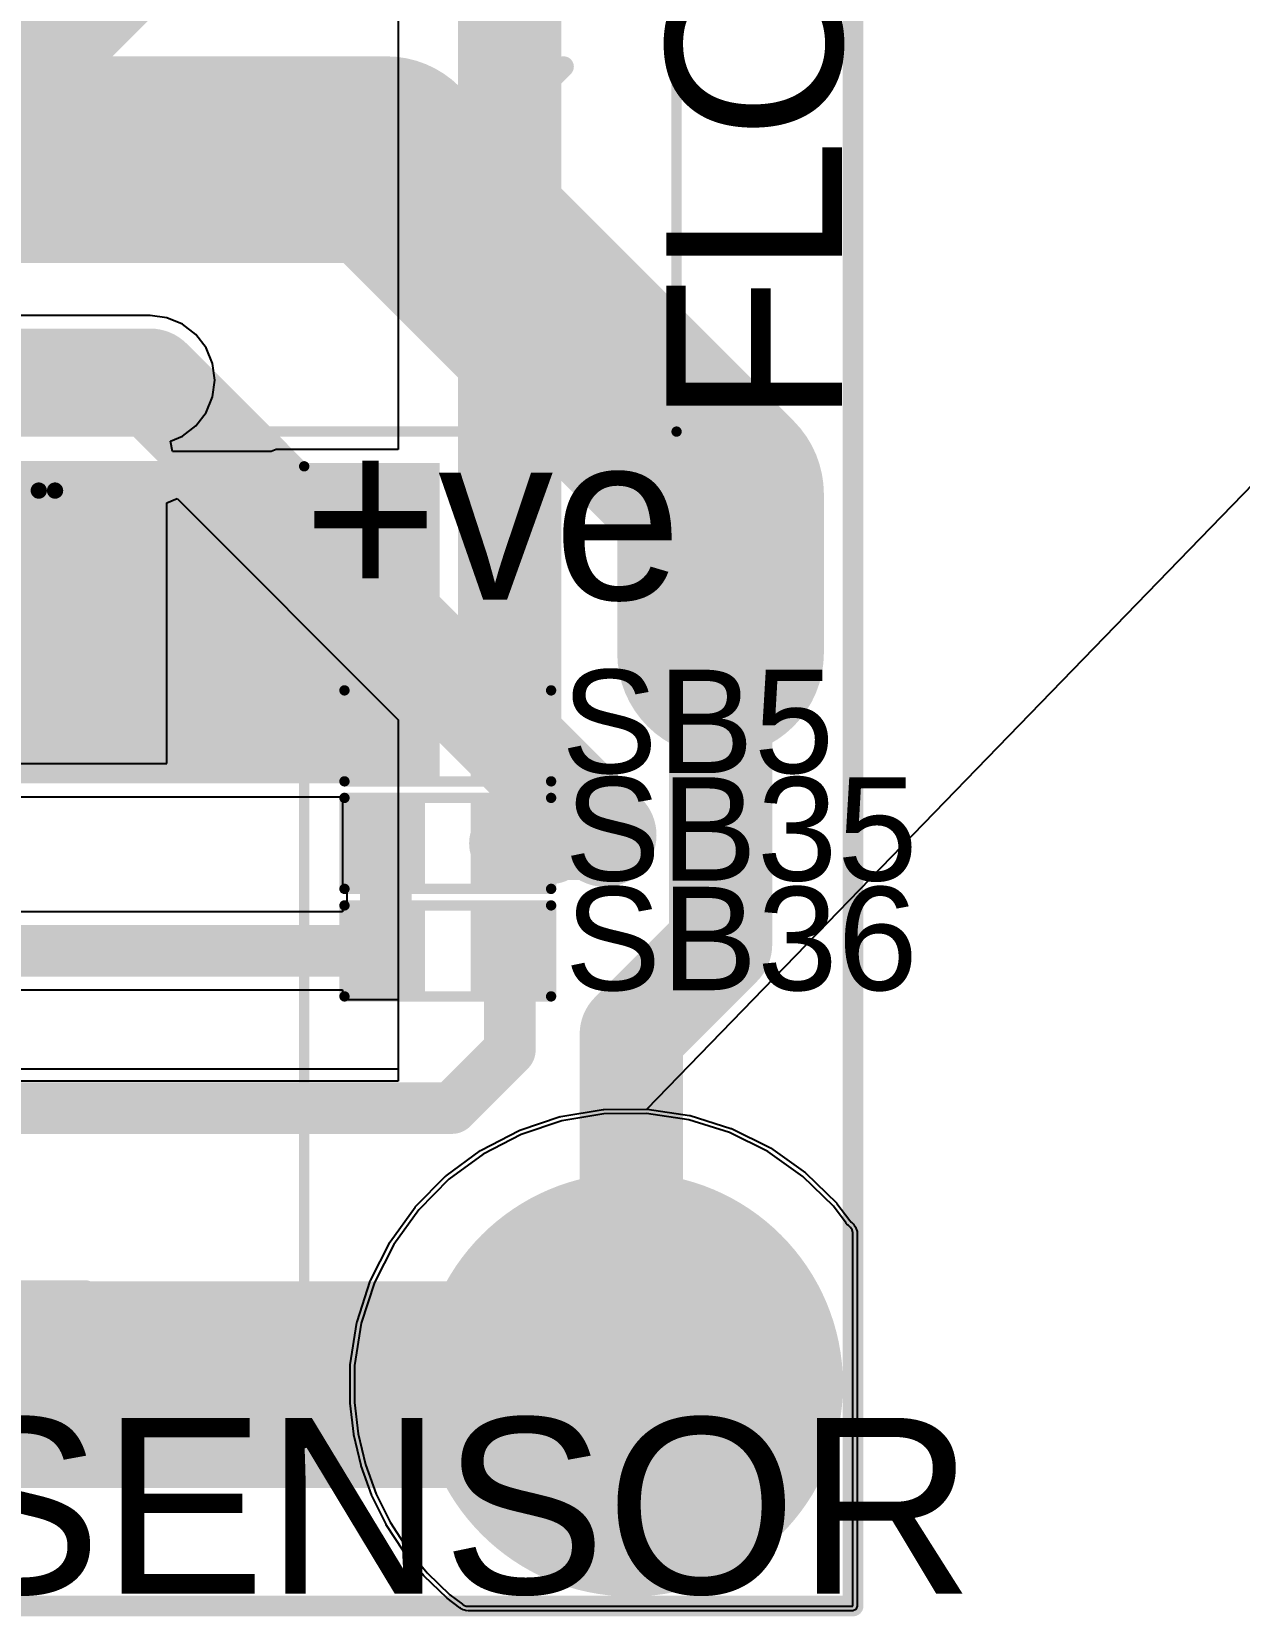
# Model space of a CAD drawing. Header units: millimetres. Extents: x 0 to 214, y 0 to 214.
# Drawn here: x 6.412 to 6.996, y -0.111 to 0.656 of the extents above; entities that cross this region are included whole.
import ezdxf

# ---------------------------------------------------------------- set-up
doc = ezdxf.new("R2010")
doc.units = ezdxf.units.MM
doc.header["$MEASUREMENT"] = 0
for name, color, linetype in [('BottomLayer', 5, 'Continuous'), ('BottomSolder', 6, 'Continuous'), ('Mechanical2', 216, 'Continuous'), ('MultiLayer', 9, 'Continuous'), ('PadHoleLayer', 156, 'Continuous'), ('TopLayer', 1, 'Continuous'), ('TopOverlay', 2, 'Continuous'), ('TopPaste', 8, 'Continuous'), ('TopSolder', 216, 'Continuous'), ('ViaHoleLayer', 16, 'Continuous')]:
    doc.layers.add(name, color=color, linetype=linetype)
doc.styles.add('Arial', font='', dxfattribs={"height": 0.2})
doc.styles.get('Arial').set_extended_font_data('Arial')

# ---------------------------------------------------------------- blocks, each defined once
blk = doc.blocks.new('S______B______41')
at = {"layer": 'TopLayer'}
for points in [[(-0.045, -0.0175), (-0.045, 0.0175), (-0.015, 0.0175), (-0.015, -0.0175)], [(0.015, -0.0175), (0.015, 0.0175), (0.045, 0.0175), (0.045, -0.0175)]]:
    blk.add_hatch(color=1, dxfattribs=at).paths.add_polyline_path(points)
at = {"layer": 'TopPaste'}
for points in [[(-0.045, -0.0175), (-0.045, 0.0175), (-0.015, 0.0175), (-0.015, -0.0175)], [(0.015, -0.0175), (0.015, 0.0175), (0.045, 0.0175), (0.045, -0.0175)]]:
    blk.add_hatch(color=8, dxfattribs=at).paths.add_polyline_path(points)
at = {"layer": 'TopSolder'}
for points in [[(-0.049, -0.0215), (-0.049, 0.0215), (-0.011, 0.0215), (-0.011, -0.0215)], [(0.011, -0.0215), (0.011, 0.0215), (0.049, 0.0215), (0.049, -0.0215)]]:
    blk.add_hatch(color=216, dxfattribs=at).paths.add_polyline_path(points)
at = {"layer": 'TopOverlay', "const_width": 0.005}
for points in [[(0.05, 0.022), (-0.05, 0.022)], [(-0.05, 0.022), (-0.05, -0.022)], [(0.05, 0.022), (0.05, -0.022)], [(0.05, -0.022), (-0.05, -0.022)]]:
    blk.add_lwpolyline(points, dxfattribs=at)
at = {"layer": 'TopOverlay', "const_width": 0.0025}
for points in [[(-0.05125, 0.022, 1), (-0.04875, 0.022, 1)], [(-0.05125, 0.022, 1), (-0.04875, 0.022, 1)], [(0.04875, 0.022, 1), (0.05125, 0.022, 1)], [(0.04875, 0.022, 1), (0.05125, 0.022, 1)], [(-0.05125, -0.022, 1), (-0.04875, -0.022, 1)], [(-0.05125, -0.022, 1), (-0.04875, -0.022, 1)], [(0.04875, -0.022, 1), (0.05125, -0.022, 1)], [(0.04875, -0.022, 1), (0.05125, -0.022, 1)]]:
    blk.add_lwpolyline(points, format="xyb", close=True, dxfattribs=at)
blk = doc.blocks.new('S______B______42')
at = {"layer": 'TopLayer'}
for points in [[(-0.045, -0.0175), (-0.045, 0.0175), (-0.015, 0.0175), (-0.015, -0.0175)], [(0.015, -0.0175), (0.015, 0.0175), (0.045, 0.0175), (0.045, -0.0175)]]:
    blk.add_hatch(color=1, dxfattribs=at).paths.add_polyline_path(points)
at = {"layer": 'TopPaste'}
for points in [[(-0.045, -0.0175), (-0.045, 0.0175), (-0.015, 0.0175), (-0.015, -0.0175)], [(0.015, -0.0175), (0.015, 0.0175), (0.045, 0.0175), (0.045, -0.0175)]]:
    blk.add_hatch(color=8, dxfattribs=at).paths.add_polyline_path(points)
at = {"layer": 'TopSolder'}
for points in [[(-0.049, -0.0215), (-0.049, 0.0215), (-0.011, 0.0215), (-0.011, -0.0215)], [(0.011, -0.0215), (0.011, 0.0215), (0.049, 0.0215), (0.049, -0.0215)]]:
    blk.add_hatch(color=216, dxfattribs=at).paths.add_polyline_path(points)
at = {"layer": 'TopOverlay', "const_width": 0.005}
for points in [[(0.05, 0.022), (-0.05, 0.022)], [(-0.05, 0.022), (-0.05, -0.022)], [(0.05, 0.022), (0.05, -0.022)], [(0.05, -0.022), (-0.05, -0.022)]]:
    blk.add_lwpolyline(points, dxfattribs=at)
at = {"layer": 'TopOverlay', "const_width": 0.0025}
for points in [[(-0.05125, 0.022, 1), (-0.04875, 0.022, 1)], [(-0.05125, 0.022, 1), (-0.04875, 0.022, 1)], [(0.04875, 0.022, 1), (0.05125, 0.022, 1)], [(0.04875, 0.022, 1), (0.05125, 0.022, 1)], [(-0.05125, -0.022, 1), (-0.04875, -0.022, 1)], [(-0.05125, -0.022, 1), (-0.04875, -0.022, 1)], [(0.04875, -0.022, 1), (0.05125, -0.022, 1)], [(0.04875, -0.022, 1), (0.05125, -0.022, 1)]]:
    blk.add_lwpolyline(points, format="xyb", close=True, dxfattribs=at)
blk = doc.blocks.new('S______B______99')
at = {"layer": 'TopLayer'}
for points in [[(-0.045, -0.0175), (-0.045, 0.0175), (-0.015, 0.0175), (-0.015, -0.0175)], [(0.015, -0.0175), (0.015, 0.0175), (0.045, 0.0175), (0.045, -0.0175)]]:
    blk.add_hatch(color=1, dxfattribs=at).paths.add_polyline_path(points)
at = {"layer": 'TopPaste'}
for points in [[(-0.045, -0.0175), (-0.045, 0.0175), (-0.015, 0.0175), (-0.015, -0.0175)], [(0.015, -0.0175), (0.015, 0.0175), (0.045, 0.0175), (0.045, -0.0175)]]:
    blk.add_hatch(color=8, dxfattribs=at).paths.add_polyline_path(points)
at = {"layer": 'TopSolder'}
for points in [[(-0.049, -0.0215), (-0.049, 0.0215), (-0.011, 0.0215), (-0.011, -0.0215)], [(0.011, -0.0215), (0.011, 0.0215), (0.049, 0.0215), (0.049, -0.0215)]]:
    blk.add_hatch(color=216, dxfattribs=at).paths.add_polyline_path(points)
at = {"layer": 'TopOverlay', "const_width": 0.005}
for points in [[(0.05, 0.022), (-0.05, 0.022)], [(-0.05, 0.022), (-0.05, -0.022)], [(0.05, 0.022), (0.05, -0.022)], [(0.05, -0.022), (-0.05, -0.022)]]:
    blk.add_lwpolyline(points, dxfattribs=at)
at = {"layer": 'TopOverlay', "const_width": 0.0025}
for points in [[(-0.05125, 0.022, 1), (-0.04875, 0.022, 1)], [(-0.05125, 0.022, 1), (-0.04875, 0.022, 1)], [(0.04875, 0.022, 1), (0.05125, 0.022, 1)], [(0.04875, 0.022, 1), (0.05125, 0.022, 1)], [(-0.05125, -0.022, 1), (-0.04875, -0.022, 1)], [(-0.05125, -0.022, 1), (-0.04875, -0.022, 1)], [(0.04875, -0.022, 1), (0.05125, -0.022, 1)], [(0.04875, -0.022, 1), (0.05125, -0.022, 1)]]:
    blk.add_lwpolyline(points, format="xyb", close=True, dxfattribs=at)
blk = doc.blocks.new('TBP01R1_508_04BE_175')
at = {"layer": 'BottomLayer'}
blk.add_hatch(color=5, dxfattribs=at).paths.add_polyline_path([(-0.25906, 0.05906), (-0.14094, 0.05906), (-0.14094, -0.05906), (-0.25906, -0.05906)])
h = blk.add_hatch(color=5, dxfattribs=at)
edge = h.paths.add_edge_path()
edge.add_arc((0, 0), 0.05906, 0, 360)
h = blk.add_hatch(color=5, dxfattribs=at)
edge = h.paths.add_edge_path()
edge.add_arc((0.2, 0), 0.05906, 0, 360)
h = blk.add_hatch(color=5, dxfattribs=at)
edge = h.paths.add_edge_path()
edge.add_arc((0.4, 0), 0.05906, 0, 360)
at = {"layer": 'BottomSolder'}
blk.add_hatch(color=6, dxfattribs=at).paths.add_polyline_path([(-0.26306, 0.06306), (-0.13694, 0.06306), (-0.13694, -0.06306), (-0.26306, -0.06306)])
h = blk.add_hatch(color=6, dxfattribs=at)
edge = h.paths.add_edge_path()
edge.add_arc((0, 0), 0.06306, 0, 360)
h = blk.add_hatch(color=6, dxfattribs=at)
edge = h.paths.add_edge_path()
edge.add_arc((0.2, 0), 0.06306, 0, 360)
h = blk.add_hatch(color=6, dxfattribs=at)
edge = h.paths.add_edge_path()
edge.add_arc((0.4, 0), 0.06306, 0, 360)
at = {"layer": 'MultiLayer'}
blk.add_hatch(color=9, dxfattribs=at).paths.add_polyline_path([(-0.25906, 0.05906), (-0.14094, 0.05906), (-0.14094, -0.05906), (-0.25906, -0.05906)])
h = blk.add_hatch(color=9, dxfattribs=at)
edge = h.paths.add_edge_path()
edge.add_arc((0, 0), 0.05906, 0, 360)
h = blk.add_hatch(color=9, dxfattribs=at)
edge = h.paths.add_edge_path()
edge.add_arc((0.2, 0), 0.05906, 0, 360)
h = blk.add_hatch(color=9, dxfattribs=at)
edge = h.paths.add_edge_path()
edge.add_arc((0.4, 0), 0.05906, 0, 360)
at = {"layer": 'PadHoleLayer'}
h = blk.add_hatch(color=156, dxfattribs=at)
edge = h.paths.add_edge_path()
edge.add_arc((-0.2, 0), 0.03346, 0, 360)
h = blk.add_hatch(color=156, dxfattribs=at)
edge = h.paths.add_edge_path()
edge.add_arc((0, 0), 0.03346, 0, 360)
h = blk.add_hatch(color=156, dxfattribs=at)
edge = h.paths.add_edge_path()
edge.add_arc((0.2, 0), 0.03346, 0, 360)
h = blk.add_hatch(color=156, dxfattribs=at)
edge = h.paths.add_edge_path()
edge.add_arc((0.4, 0), 0.03346, 0, 360)
at = {"layer": 'TopLayer'}
blk.add_hatch(color=1, dxfattribs=at).paths.add_polyline_path([(-0.25906, 0.05906), (-0.14094, 0.05906), (-0.14094, -0.05906), (-0.25906, -0.05906)])
h = blk.add_hatch(color=1, dxfattribs=at)
edge = h.paths.add_edge_path()
edge.add_arc((0, 0), 0.05906, 0, 360)
h = blk.add_hatch(color=1, dxfattribs=at)
edge = h.paths.add_edge_path()
edge.add_arc((0.2, 0), 0.05906, 0, 360)
h = blk.add_hatch(color=1, dxfattribs=at)
edge = h.paths.add_edge_path()
edge.add_arc((0.4, 0), 0.05906, 0, 360)
at = {"layer": 'TopSolder'}
blk.add_hatch(color=216, dxfattribs=at).paths.add_polyline_path([(-0.26306, 0.06306), (-0.13694, 0.06306), (-0.13694, -0.06306), (-0.26306, -0.06306)])
h = blk.add_hatch(color=216, dxfattribs=at)
edge = h.paths.add_edge_path()
edge.add_arc((0, 0), 0.06306, 0, 360)
h = blk.add_hatch(color=216, dxfattribs=at)
edge = h.paths.add_edge_path()
edge.add_arc((0.2, 0), 0.06306, 0, 360)
h = blk.add_hatch(color=216, dxfattribs=at)
edge = h.paths.add_edge_path()
edge.add_arc((0.4, 0), 0.06306, 0, 360)
at = {"layer": 'TopOverlay'}
for points, const_width in [([(-0.3315, 0.3937), (-0.3315, -0.07874)], 0.005), ([(0.53126, 0.39346), (-0.3315, 0.39346)], 0.005), ([(0.5315, 0.3937), (0.5315, -0.0785)], 0.005), ([(-0.226, 0.32), (-0.245, 0.339)], 0.01), ([(-0.175, 0.339), (-0.194, 0.32)], 0.01), ([(-0.026, 0.32), (-0.045, 0.339)], 0.01), ([(0.025, 0.339), (0.006, 0.32)], 0.01), ([(0.174, 0.32), (0.155, 0.339)], 0.01), ([(0.225, 0.339), (0.206, 0.32)], 0.01), ([(0.374, 0.32), (0.355, 0.339)], 0.01), ([(0.425, 0.339), (0.406, 0.32)], 0.01), ([(-0.194, 0.32), (-0.226, 0.32)], 0.01), ([(0.006, 0.32), (-0.026, 0.32)], 0.01), ([(0.206, 0.32), (0.174, 0.32)], 0.01), ([(0.406, 0.32), (0.374, 0.32)], 0.01), ([(0.53126, -0.07874), (-0.3315, -0.07874)], 0.005), ([(0.5315, -0.0785), (0.53126, -0.07874)], 0.005)]:
    blk.add_lwpolyline(points, dxfattribs=dict(at, const_width=const_width))
for points, const_width in [([(-0.33275, 0.3937, 1), (-0.33025, 0.3937, 1)], 0.0025), ([(-0.33275, 0.39346, 1), (-0.33025, 0.39346, 1)], 0.0025), ([(0.53001, 0.39346, 1), (0.53251, 0.39346, 1)], 0.0025), ([(0.53025, 0.3937, 1), (0.53275, 0.3937, 1)], 0.0025), ([(-0.2475, 0.339, 1), (-0.2425, 0.339, 1)], 0.005), ([(-0.1775, 0.339, 1), (-0.1725, 0.339, 1)], 0.005), ([(-0.0475, 0.339, 1), (-0.0425, 0.339, 1)], 0.005), ([(0.0225, 0.339, 1), (0.0275, 0.339, 1)], 0.005), ([(0.1525, 0.339, 1), (0.1575, 0.339, 1)], 0.005), ([(0.2225, 0.339, 1), (0.2275, 0.339, 1)], 0.005), ([(0.3525, 0.339, 1), (0.3575, 0.339, 1)], 0.005), ([(0.4225, 0.339, 1), (0.4275, 0.339, 1)], 0.005), ([(-0.2285, 0.32, 1), (-0.2235, 0.32, 1)], 0.005), ([(-0.2285, 0.32, 1), (-0.2235, 0.32, 1)], 0.005), ([(-0.1965, 0.32, 1), (-0.1915, 0.32, 1)], 0.005), ([(-0.1965, 0.32, 1), (-0.1915, 0.32, 1)], 0.005), ([(-0.0285, 0.32, 1), (-0.0235, 0.32, 1)], 0.005), ([(-0.0285, 0.32, 1), (-0.0235, 0.32, 1)], 0.005), ([(0.0035, 0.32, 1), (0.0085, 0.32, 1)], 0.005), ([(0.0035, 0.32, 1), (0.0085, 0.32, 1)], 0.005), ([(0.1715, 0.32, 1), (0.1765, 0.32, 1)], 0.005), ([(0.1715, 0.32, 1), (0.1765, 0.32, 1)], 0.005), ([(0.2035, 0.32, 1), (0.2085, 0.32, 1)], 0.005), ([(0.2035, 0.32, 1), (0.2085, 0.32, 1)], 0.005), ([(0.3715, 0.32, 1), (0.3765, 0.32, 1)], 0.005), ([(0.3715, 0.32, 1), (0.3765, 0.32, 1)], 0.005), ([(0.4035, 0.32, 1), (0.4085, 0.32, 1)], 0.005), ([(0.4035, 0.32, 1), (0.4085, 0.32, 1)], 0.005), ([(-0.20306, -0.067, 1), (-0.21094, -0.067, 1)], 0.00787), ([(-0.21291, -0.067, 1), (-0.20897, -0.067, 1)], 0.00394), ([(-0.20503, -0.067, 1), (-0.20109, -0.067, 1)], 0.00394), ([(-0.33275, -0.07874, 1), (-0.33025, -0.07874, 1)], 0.0025), ([(-0.33275, -0.07874, 1), (-0.33025, -0.07874, 1)], 0.0025), ([(0.53001, -0.07874, 1), (0.53251, -0.07874, 1)], 0.0025), ([(0.53001, -0.07874, 1), (0.53251, -0.07874, 1)], 0.0025), ([(0.53025, -0.0785, 1), (0.53275, -0.0785, 1)], 0.0025), ([(0.53025, -0.0785, 1), (0.53275, -0.0785, 1)], 0.0025)]:
    blk.add_lwpolyline(points, format="xyb", close=True, dxfattribs=dict(at, const_width=const_width))
blk = doc.blocks.new('TBP01R1_508_03BE_179')
at = {"layer": 'BottomLayer'}
blk.add_hatch(color=5, dxfattribs=at).paths.add_polyline_path([(-0.15906, 0.05906), (-0.04094, 0.05906), (-0.04094, -0.05906), (-0.15906, -0.05906)])
h = blk.add_hatch(color=5, dxfattribs=at)
edge = h.paths.add_edge_path()
edge.add_arc((0.1, 0), 0.05906, 0, 360)
h = blk.add_hatch(color=5, dxfattribs=at)
edge = h.paths.add_edge_path()
edge.add_arc((0.3, 0), 0.05906, 0, 360)
at = {"layer": 'BottomSolder'}
blk.add_hatch(color=6, dxfattribs=at).paths.add_polyline_path([(-0.16306, 0.06306), (-0.03694, 0.06306), (-0.03694, -0.06306), (-0.16306, -0.06306)])
h = blk.add_hatch(color=6, dxfattribs=at)
edge = h.paths.add_edge_path()
edge.add_arc((0.1, 0), 0.06306, 0, 360)
h = blk.add_hatch(color=6, dxfattribs=at)
edge = h.paths.add_edge_path()
edge.add_arc((0.3, 0), 0.06306, 0, 360)
at = {"layer": 'MultiLayer'}
blk.add_hatch(color=9, dxfattribs=at).paths.add_polyline_path([(-0.15906, 0.05906), (-0.04094, 0.05906), (-0.04094, -0.05906), (-0.15906, -0.05906)])
h = blk.add_hatch(color=9, dxfattribs=at)
edge = h.paths.add_edge_path()
edge.add_arc((0.1, 0), 0.05906, 0, 360)
h = blk.add_hatch(color=9, dxfattribs=at)
edge = h.paths.add_edge_path()
edge.add_arc((0.3, 0), 0.05906, 0, 360)
at = {"layer": 'PadHoleLayer'}
h = blk.add_hatch(color=156, dxfattribs=at)
edge = h.paths.add_edge_path()
edge.add_arc((-0.1, 0), 0.03346, 0, 360)
h = blk.add_hatch(color=156, dxfattribs=at)
edge = h.paths.add_edge_path()
edge.add_arc((0.1, 0), 0.03346, 0, 360)
h = blk.add_hatch(color=156, dxfattribs=at)
edge = h.paths.add_edge_path()
edge.add_arc((0.3, 0), 0.03346, 0, 360)
at = {"layer": 'TopLayer'}
blk.add_hatch(color=1, dxfattribs=at).paths.add_polyline_path([(-0.15906, 0.05906), (-0.04094, 0.05906), (-0.04094, -0.05906), (-0.15906, -0.05906)])
h = blk.add_hatch(color=1, dxfattribs=at)
edge = h.paths.add_edge_path()
edge.add_arc((0.1, 0), 0.05906, 0, 360)
h = blk.add_hatch(color=1, dxfattribs=at)
edge = h.paths.add_edge_path()
edge.add_arc((0.3, 0), 0.05906, 0, 360)
at = {"layer": 'TopSolder'}
blk.add_hatch(color=216, dxfattribs=at).paths.add_polyline_path([(-0.16306, 0.06306), (-0.03694, 0.06306), (-0.03694, -0.06306), (-0.16306, -0.06306)])
h = blk.add_hatch(color=216, dxfattribs=at)
edge = h.paths.add_edge_path()
edge.add_arc((0.1, 0), 0.06306, 0, 360)
h = blk.add_hatch(color=216, dxfattribs=at)
edge = h.paths.add_edge_path()
edge.add_arc((0.3, 0), 0.06306, 0, 360)
at = {"layer": 'TopOverlay'}
for points, const_width in [([(-0.2315, -0.07874), (-0.2315, 0.3937)], 0.005), ([(0.4315, 0.3937), (-0.2315, 0.3937)], 0.005), ([(0.4315, -0.07874), (0.4315, 0.3937)], 0.005), ([(-0.126, 0.32), (-0.145, 0.339)], 0.01), ([(-0.094, 0.32), (-0.075, 0.339)], 0.01), ([(0.074, 0.32), (0.055, 0.339)], 0.01), ([(0.074, 0.32), (0.055, 0.339)], 0.01), ([(0.106, 0.32), (0.125, 0.339)], 0.01), ([(0.106, 0.32), (0.125, 0.339)], 0.01), ([(0.274, 0.32), (0.255, 0.339)], 0.01), ([(0.306, 0.32), (0.325, 0.339)], 0.01), ([(-0.094, 0.32), (-0.126, 0.32)], 0.01), ([(0.106, 0.32), (0.074, 0.32)], 0.01), ([(0.106, 0.32), (0.074, 0.32)], 0.01), ([(0.306, 0.32), (0.274, 0.32)], 0.01), ([(0.4315, -0.07874), (-0.2315, -0.07874)], 0.005)]:
    blk.add_lwpolyline(points, dxfattribs=dict(at, const_width=const_width))
for points, const_width in [([(-0.23275, 0.3937, 1), (-0.23025, 0.3937, 1)], 0.0025), ([(-0.23275, 0.3937, 1), (-0.23025, 0.3937, 1)], 0.0025), ([(0.43025, 0.3937, 1), (0.43275, 0.3937, 1)], 0.0025), ([(0.43025, 0.3937, 1), (0.43275, 0.3937, 1)], 0.0025), ([(-0.1475, 0.339, 1), (-0.1425, 0.339, 1)], 0.005), ([(-0.0775, 0.339, 1), (-0.0725, 0.339, 1)], 0.005), ([(0.0525, 0.339, 1), (0.0575, 0.339, 1)], 0.005), ([(0.0525, 0.339, 1), (0.0575, 0.339, 1)], 0.005), ([(0.1225, 0.339, 1), (0.1275, 0.339, 1)], 0.005), ([(0.1225, 0.339, 1), (0.1275, 0.339, 1)], 0.005), ([(0.2525, 0.339, 1), (0.2575, 0.339, 1)], 0.005), ([(0.3225, 0.339, 1), (0.3275, 0.339, 1)], 0.005), ([(-0.1285, 0.32, 1), (-0.1235, 0.32, 1)], 0.005), ([(-0.1285, 0.32, 1), (-0.1235, 0.32, 1)], 0.005), ([(-0.0965, 0.32, 1), (-0.0915, 0.32, 1)], 0.005), ([(-0.0965, 0.32, 1), (-0.0915, 0.32, 1)], 0.005), ([(0.0715, 0.32, 1), (0.0765, 0.32, 1)], 0.005), ([(0.0715, 0.32, 1), (0.0765, 0.32, 1)], 0.005), ([(0.0715, 0.32, 1), (0.0765, 0.32, 1)], 0.005), ([(0.0715, 0.32, 1), (0.0765, 0.32, 1)], 0.005), ([(0.1035, 0.32, 1), (0.1085, 0.32, 1)], 0.005), ([(0.1035, 0.32, 1), (0.1085, 0.32, 1)], 0.005), ([(0.1035, 0.32, 1), (0.1085, 0.32, 1)], 0.005), ([(0.1035, 0.32, 1), (0.1085, 0.32, 1)], 0.005), ([(0.2715, 0.32, 1), (0.2765, 0.32, 1)], 0.005), ([(0.2715, 0.32, 1), (0.2765, 0.32, 1)], 0.005), ([(0.3035, 0.32, 1), (0.3085, 0.32, 1)], 0.005), ([(0.3035, 0.32, 1), (0.3085, 0.32, 1)], 0.005), ([(-0.10306, -0.067, 1), (-0.11094, -0.067, 1)], 0.00787), ([(-0.11291, -0.067, 1), (-0.10897, -0.067, 1)], 0.00394), ([(-0.10503, -0.067, 1), (-0.10109, -0.067, 1)], 0.00394), ([(-0.23275, -0.07874, 1), (-0.23025, -0.07874, 1)], 0.0025), ([(-0.23275, -0.07874, 1), (-0.23025, -0.07874, 1)], 0.0025), ([(0.43025, -0.07874, 1), (0.43275, -0.07874, 1)], 0.0025), ([(0.43025, -0.07874, 1), (0.43275, -0.07874, 1)], 0.0025)]:
    blk.add_lwpolyline(points, format="xyb", close=True, dxfattribs=dict(at, const_width=const_width))

msp = doc.modelspace()

# ---------------------------------------------------------------- hatches: boundary and pattern name
at = {"layer": 'BottomLayer'}
h = msp.add_hatch(color=5, dxfattribs=at)
edge = h.paths.add_edge_path()
edge.add_arc((6.469, 0.487), 0.025, 0, 360)
h = msp.add_hatch(color=5, dxfattribs=at)
edge = h.paths.add_edge_path()
edge.add_arc((6.689, 0.267), 0.025, 0, 360)
h = msp.add_hatch(color=5, dxfattribs=at)
edge = h.paths.add_edge_path()
edge.add_arc((6.70182, 0.00118), 0.09843, 0, 360)
h = msp.add_hatch(color=5, dxfattribs=at)
edge = h.paths.add_edge_path()
edge.add_arc((6.70682, 0.07801), 0.01181, 0, 360)
h = msp.add_hatch(color=5, dxfattribs=at)
edge = h.paths.add_edge_path()
edge.add_arc((6.65091, 0.059), 0.01181, 0, 360)
h = msp.add_hatch(color=5, dxfattribs=at)
edge = h.paths.add_edge_path()
edge.add_arc((6.75981, 0.05193), 0.01181, 0, 360)
h = msp.add_hatch(color=5, dxfattribs=at)
edge = h.paths.add_edge_path()
edge.add_arc((6.62482, 0.00601), 0.01181, 0, 360)
h = msp.add_hatch(color=5, dxfattribs=at)
edge = h.paths.add_edge_path()
edge.add_arc((6.77882, -0.00399), 0.01181, 0, 360)
h = msp.add_hatch(color=5, dxfattribs=at)
edge = h.paths.add_edge_path()
edge.add_arc((6.64384, -0.0499), 0.01181, 0, 360)
h = msp.add_hatch(color=5, dxfattribs=at)
edge = h.paths.add_edge_path()
edge.add_arc((6.75273, -0.05697), 0.01181, 0, 360)
h = msp.add_hatch(color=5, dxfattribs=at)
edge = h.paths.add_edge_path()
edge.add_arc((6.69682, -0.07599), 0.01181, 0, 360)
at = {"layer": 'BottomSolder'}
h = msp.add_hatch(color=6, dxfattribs=at)
edge = h.paths.add_edge_path()
edge.add_arc((6.469, 0.487), 0.014, 0, 360)
h = msp.add_hatch(color=6, dxfattribs=at)
edge = h.paths.add_edge_path()
edge.add_arc((6.689, 0.267), 0.014, 0, 360)
h = msp.add_hatch(color=6, dxfattribs=at)
edge = h.paths.add_edge_path()
edge.add_arc((6.70182, 0.00118), 0.10243, 0, 360)
h = msp.add_hatch(color=6, dxfattribs=at)
edge = h.paths.add_edge_path()
edge.add_arc((6.70682, 0.07801), 0.00591, 0, 360)
h = msp.add_hatch(color=6, dxfattribs=at)
edge = h.paths.add_edge_path()
edge.add_arc((6.65091, 0.059), 0.00591, 0, 360)
h = msp.add_hatch(color=6, dxfattribs=at)
edge = h.paths.add_edge_path()
edge.add_arc((6.75981, 0.05193), 0.00591, 0, 360)
h = msp.add_hatch(color=6, dxfattribs=at)
edge = h.paths.add_edge_path()
edge.add_arc((6.62482, 0.00601), 0.00591, 0, 360)
h = msp.add_hatch(color=6, dxfattribs=at)
edge = h.paths.add_edge_path()
edge.add_arc((6.77882, -0.00399), 0.00591, 0, 360)
h = msp.add_hatch(color=6, dxfattribs=at)
edge = h.paths.add_edge_path()
edge.add_arc((6.64384, -0.0499), 0.00591, 0, 360)
h = msp.add_hatch(color=6, dxfattribs=at)
edge = h.paths.add_edge_path()
edge.add_arc((6.75273, -0.05697), 0.00591, 0, 360)
h = msp.add_hatch(color=6, dxfattribs=at)
edge = h.paths.add_edge_path()
edge.add_arc((6.69682, -0.07599), 0.00591, 0, 360)
at = {"layer": 'MultiLayer'}
h = msp.add_hatch(color=9, dxfattribs=at)
edge = h.paths.add_edge_path()
edge.add_arc((6.70182, 0.00118), 0.09843, 0, 360)
at = {"layer": 'PadHoleLayer'}
h = msp.add_hatch(color=156, dxfattribs=at)
edge = h.paths.add_edge_path()
edge.add_arc((6.70182, 0.00118), 0.06102, 0, 360)
at = {"layer": 'TopLayer'}
h = msp.add_hatch(color=1, dxfattribs=at)
edge = h.paths.add_edge_path()
edge.add_arc((6.469, 0.487), 0.025, 0, 360)
for points in [[(6.343, 0.292), (6.547, 0.292), (6.547, 0.446), (6.343, 0.446)], [(6.53, 0.292), (6.609, 0.292), (6.609, 0.447), (6.53, 0.447)]]:
    msp.add_hatch(color=1, dxfattribs=at).paths.add_polyline_path(points)
h = msp.add_hatch(color=1, dxfattribs=at)
edge = h.paths.add_edge_path()
edge.add_arc((6.689, 0.267), 0.025, 0, 360)
h = msp.add_hatch(color=1, dxfattribs=at)
edge = h.paths.add_edge_path()
edge.add_arc((6.70182, 0.00118), 0.09843, 0, 360)
h = msp.add_hatch(color=1, dxfattribs=at)
edge = h.paths.add_edge_path()
edge.add_arc((6.70682, 0.07801), 0.01181, 0, 360)
h = msp.add_hatch(color=1, dxfattribs=at)
edge = h.paths.add_edge_path()
edge.add_arc((6.65091, 0.059), 0.01181, 0, 360)
h = msp.add_hatch(color=1, dxfattribs=at)
edge = h.paths.add_edge_path()
edge.add_arc((6.75981, 0.05193), 0.01181, 0, 360)
h = msp.add_hatch(color=1, dxfattribs=at)
edge = h.paths.add_edge_path()
edge.add_arc((6.62482, 0.00601), 0.01181, 0, 360)
h = msp.add_hatch(color=1, dxfattribs=at)
edge = h.paths.add_edge_path()
edge.add_arc((6.77882, -0.00399), 0.01181, 0, 360)
h = msp.add_hatch(color=1, dxfattribs=at)
edge = h.paths.add_edge_path()
edge.add_arc((6.64384, -0.0499), 0.01181, 0, 360)
h = msp.add_hatch(color=1, dxfattribs=at)
edge = h.paths.add_edge_path()
edge.add_arc((6.75273, -0.05697), 0.01181, 0, 360)
h = msp.add_hatch(color=1, dxfattribs=at)
edge = h.paths.add_edge_path()
edge.add_arc((6.69682, -0.07599), 0.01181, 0, 360)
at = {"layer": 'TopSolder'}
h = msp.add_hatch(color=216, dxfattribs=at)
edge = h.paths.add_edge_path()
edge.add_arc((6.469, 0.487), 0.014, 0, 360)
h = msp.add_hatch(color=216, dxfattribs=at)
edge = h.paths.add_edge_path()
edge.add_arc((6.689, 0.267), 0.014, 0, 360)
h = msp.add_hatch(color=216, dxfattribs=at)
edge = h.paths.add_edge_path()
edge.add_arc((6.70182, 0.00118), 0.10243, 0, 360)
h = msp.add_hatch(color=216, dxfattribs=at)
edge = h.paths.add_edge_path()
edge.add_arc((6.70682, 0.07801), 0.00591, 0, 360)
h = msp.add_hatch(color=216, dxfattribs=at)
edge = h.paths.add_edge_path()
edge.add_arc((6.65091, 0.059), 0.00591, 0, 360)
h = msp.add_hatch(color=216, dxfattribs=at)
edge = h.paths.add_edge_path()
edge.add_arc((6.75981, 0.05193), 0.00591, 0, 360)
h = msp.add_hatch(color=216, dxfattribs=at)
edge = h.paths.add_edge_path()
edge.add_arc((6.62482, 0.00601), 0.00591, 0, 360)
h = msp.add_hatch(color=216, dxfattribs=at)
edge = h.paths.add_edge_path()
edge.add_arc((6.77882, -0.00399), 0.00591, 0, 360)
h = msp.add_hatch(color=216, dxfattribs=at)
edge = h.paths.add_edge_path()
edge.add_arc((6.64384, -0.0499), 0.00591, 0, 360)
h = msp.add_hatch(color=216, dxfattribs=at)
edge = h.paths.add_edge_path()
edge.add_arc((6.75273, -0.05697), 0.00591, 0, 360)
h = msp.add_hatch(color=216, dxfattribs=at)
edge = h.paths.add_edge_path()
edge.add_arc((6.69682, -0.07599), 0.00591, 0, 360)
at = {"layer": 'ViaHoleLayer'}
h = msp.add_hatch(color=16, dxfattribs=at)
edge = h.paths.add_edge_path()
edge.add_arc((6.469, 0.487), 0.014, 0, 360)
h = msp.add_hatch(color=16, dxfattribs=at)
edge = h.paths.add_edge_path()
edge.add_arc((6.689, 0.267), 0.014, 0, 360)
h = msp.add_hatch(color=16, dxfattribs=at)
edge = h.paths.add_edge_path()
edge.add_arc((6.70682, 0.07801), 0.00591, 0, 360)
h = msp.add_hatch(color=16, dxfattribs=at)
edge = h.paths.add_edge_path()
edge.add_arc((6.65091, 0.059), 0.00591, 0, 360)
h = msp.add_hatch(color=16, dxfattribs=at)
edge = h.paths.add_edge_path()
edge.add_arc((6.75981, 0.05193), 0.00591, 0, 360)
h = msp.add_hatch(color=16, dxfattribs=at)
edge = h.paths.add_edge_path()
edge.add_arc((6.62482, 0.00601), 0.00591, 0, 360)
h = msp.add_hatch(color=16, dxfattribs=at)
edge = h.paths.add_edge_path()
edge.add_arc((6.77882, -0.00399), 0.00591, 0, 360)
h = msp.add_hatch(color=16, dxfattribs=at)
edge = h.paths.add_edge_path()
edge.add_arc((6.64384, -0.0499), 0.00591, 0, 360)
h = msp.add_hatch(color=16, dxfattribs=at)
edge = h.paths.add_edge_path()
edge.add_arc((6.75273, -0.05697), 0.00591, 0, 360)
h = msp.add_hatch(color=16, dxfattribs=at)
edge = h.paths.add_edge_path()
edge.add_arc((6.69682, -0.07599), 0.00591, 0, 360)

# ---------------------------------------------------------------- linework, layer by layer
at = {"layer": 'BottomLayer'}
for p, q in [((6.47706, 0.42765), (6.48206, 0.42973)), ((6.48206, 0.42973), (6.589, 0.32278)), ((6.47706, 0.30158), (6.47706, 0.42765)), ((6.589, 0.32278), (6.589, 0.14806)), ((6.34694, 0.30158), (6.47706, 0.30158)), ((6.589, 0.14806), (4.22834, 0.14802)), ((6.68853, 0.13216), (6.66813, 0.12877)), ((6.7092, 0.13234), (6.68853, 0.13216)), ((6.72966, 0.12929), (6.7092, 0.13234)), ((6.66813, 0.12877), (6.64851, 0.12225)), ((6.74938, 0.12311), (6.72966, 0.12929)), ((6.76791, 0.11392), (6.74938, 0.12311)), ((6.64851, 0.12225), (6.63014, 0.11275)), ((6.63014, 0.11275), (6.61348, 0.10052)), ((6.78478, 0.10197), (6.76791, 0.11392)), ((6.61348, 0.10052), (6.59892, 0.08583)), ((6.79959, 0.08753), (6.78478, 0.10197)), ((6.59892, 0.08583), (6.58682, 0.06906)), ((6.80578, 0.07925), (6.79959, 0.08753)), ((6.80584, 0.07917), (6.80578, 0.07925)), ((6.80597, 0.07898), (6.80584, 0.07917)), ((6.80608, 0.0788), (6.80597, 0.07898)), ((6.80619, 0.0786), (6.80608, 0.0788)), ((6.80624, 0.0785), (6.80619, 0.0786)), ((6.80686, 0.07819), (6.80624, 0.0785)), ((6.80624, 0.0785), (6.80624, 0.0785)), ((6.80789, 0.07725), (6.80686, 0.07819)), ((6.80862, 0.07606), (6.80789, 0.07725)), ((6.58682, 0.06906), (6.57748, 0.05062)), ((6.809, 0.07472), (6.80862, 0.07606)), ((6.809, 0.07402), (6.809, 0.07472)), ((6.809, -0.05615), (6.809, 0.07402)), ((6.57748, 0.05062), (6.57113, 0.03094)), ((6.57113, 0.03094), (6.56791, 0.01052)), ((6.56791, 0.01052), (6.56791, 0.00018)), ((6.56791, 0.00018), (6.56791, -0.00743)), ((6.56791, -0.00743), (6.56966, -0.02255)), ((6.56966, -0.02255), (6.57313, -0.03737)), ((6.57313, -0.03737), (6.57828, -0.05169)), ((6.57828, -0.05169), (6.58505, -0.06533)), ((6.809, -0.106), (6.809, -0.05615)), ((6.58505, -0.06533), (6.59333, -0.0781)), ((6.59333, -0.0781), (6.60303, -0.08983)), ((6.60303, -0.08983), (6.61401, -0.10037)), ((6.61401, -0.10037), (6.62007, -0.10498)), ((6.62007, -0.10498), (6.62039, -0.10522)), ((6.62039, -0.10522), (6.62111, -0.10561)), ((6.62111, -0.10561), (6.62189, -0.10587)), ((6.62189, -0.10587), (6.62269, -0.106)), ((6.62269, -0.106), (6.6231, -0.106)), ((6.6231, -0.106), (6.6231, -0.106)), ((6.6231, -0.106), (6.809, -0.106))]:
    msp.add_line(p, q, dxfattribs=at)
for points, const_width in [([(6.33, 0.59367), (6.543, 0.80667)], 0.1), ([(6.33, 0.59367), (6.58333, 0.59367)], 0.1), ([(6.58333, 0.59367), (6.745, 0.432)], 0.1), ([(6.469, 0.487), (6.689, 0.267)], 0.05), ([(6.745, 0.355), (6.745, 0.432)], 0.1), ([(6.745, 0.214), (6.745, 0.355)], 0.05), ([(6.70182, 0.17082), (6.745, 0.214)], 0.05), ([(6.70182, 0.00118), (6.70182, 0.17082)], 0.05)]:
    msp.add_lwpolyline(points, dxfattribs=dict(at, const_width=const_width))
for points, const_width in [([(6.55833, 0.59367, 1), (6.60833, 0.59367, 1)], 0.05), ([(6.55833, 0.59367, 1), (6.60833, 0.59367, 1)], 0.05), ([(6.4565, 0.487, 1), (6.4815, 0.487, 1)], 0.025), ([(6.72, 0.432, 1), (6.77, 0.432, 1)], 0.05), ([(6.72, 0.432, 1), (6.77, 0.432, 1)], 0.05), ([(6.72, 0.355, 1), (6.77, 0.355, 1)], 0.05), ([(6.7325, 0.355, 1), (6.7575, 0.355, 1)], 0.025), ([(6.6765, 0.267, 1), (6.7015, 0.267, 1)], 0.025), ([(6.7325, 0.214, 1), (6.7575, 0.214, 1)], 0.025), ([(6.7325, 0.214, 1), (6.7575, 0.214, 1)], 0.025), ([(6.68932, 0.17082, 1), (6.71432, 0.17082, 1)], 0.025), ([(6.68932, 0.17082, 1), (6.71432, 0.17082, 1)], 0.025), ([(6.68932, 0.00118, 1), (6.71432, 0.00118, 1)], 0.025)]:
    msp.add_lwpolyline(points, format="xyb", close=True, dxfattribs=dict(at, const_width=const_width))
at = {"layer": 'BottomSolder'}
for p, q in [((6.70935, 0.13444), (214.06023, 213.98652)), ((6.64783, 0.1243), (6.66745, 0.13083)), ((6.66745, 0.13083), (6.66763, 0.13081)), ((6.66763, 0.13081), (6.66778, 0.13091)), ((6.66778, 0.13091), (6.68817, 0.1343)), ((6.68817, 0.1343), (6.68835, 0.13426)), ((6.68835, 0.13426), (6.68851, 0.13433)), ((6.68851, 0.13433), (6.70919, 0.1345)), ((6.70919, 0.1345), (6.70935, 0.13444)), ((6.70935, 0.13444), (6.70952, 0.13448)), ((6.70952, 0.13448), (6.72997, 0.13144)), ((6.72997, 0.13144), (6.73013, 0.13134)), ((6.73013, 0.13134), (6.7303, 0.13136)), ((6.7303, 0.13136), (6.75003, 0.12517)), ((6.62915, 0.11468), (6.64752, 0.12417)), ((6.64752, 0.12417), (6.64769, 0.12419)), ((6.64769, 0.12419), (6.64783, 0.1243)), ((6.75003, 0.12517), (6.75017, 0.12506)), ((6.75017, 0.12506), (6.75035, 0.12505)), ((6.75035, 0.12505), (6.76887, 0.11586)), ((6.76887, 0.11586), (6.76899, 0.11573)), ((6.76899, 0.11573), (6.76916, 0.11569)), ((6.76916, 0.11569), (6.78603, 0.10373)), ((6.6122, 0.10226), (6.62886, 0.1145)), ((6.62886, 0.1145), (6.62903, 0.11454)), ((6.62903, 0.11454), (6.62915, 0.11468)), ((6.59738, 0.08736), (6.61194, 0.10204)), ((6.61194, 0.10204), (6.6121, 0.10211)), ((6.6121, 0.10211), (6.6122, 0.10226)), ((6.78603, 0.10373), (6.78613, 0.10358)), ((6.78613, 0.10358), (6.78629, 0.10352)), ((6.78629, 0.10352), (6.8011, 0.08908)), ((6.58507, 0.07033), (6.59716, 0.0871)), ((6.59716, 0.0871), (6.59731, 0.08719)), ((6.59731, 0.08719), (6.59738, 0.08736)), ((6.8011, 0.08908), (6.80117, 0.08892)), ((6.80117, 0.08892), (6.80132, 0.08883)), ((6.80132, 0.08883), (6.80751, 0.08055)), ((6.80751, 0.08055), (6.80751, 0.08055)), ((6.80751, 0.08055), (6.80757, 0.08046)), ((6.80757, 0.08046), (6.80759, 0.08041)), ((6.80759, 0.08041), (6.80763, 0.08039)), ((6.80763, 0.08039), (6.80775, 0.0802)), ((6.80775, 0.0802), (6.80776, 0.08016)), ((6.80776, 0.08016), (6.80783, 0.08013)), ((6.80783, 0.08013), (6.80804, 0.07989)), ((6.80804, 0.07989), (6.80833, 0.07979)), ((6.80833, 0.07979), (6.80935, 0.07884)), ((6.80935, 0.07884), (6.80948, 0.07857)), ((6.80948, 0.07857), (6.80973, 0.07839)), ((6.80973, 0.07839), (6.81046, 0.0772)), ((6.81046, 0.0772), (6.81051, 0.07689)), ((6.81051, 0.07689), (6.8107, 0.07665)), ((6.8107, 0.07665), (6.81108, 0.07531)), ((6.57555, 0.0516), (6.58489, 0.07004)), ((6.58489, 0.07004), (6.58502, 0.07016)), ((6.58502, 0.07016), (6.58507, 0.07033)), ((6.81108, 0.07531), (6.81105, 0.07501)), ((6.81105, 0.07501), (6.81117, 0.07472)), ((6.81117, 0.07472), (6.81117, 0.07402)), ((6.81117, 0.07402), (6.81117, 0.07402)), ((6.81117, 0.07402), (6.81117, -0.05615)), ((6.56907, 0.03161), (6.57542, 0.05128)), ((6.57542, 0.05128), (6.57554, 0.05142)), ((6.57554, 0.05142), (6.57555, 0.0516)), ((6.56577, 0.01085), (6.56899, 0.03128)), ((6.56899, 0.03128), (6.56908, 0.03143)), ((6.56908, 0.03143), (6.56907, 0.03161)), ((6.56574, 0.01052), (6.56581, 0.01068)), ((6.56574, 0.00018), (6.56574, 0.01052)), ((6.56581, 0.01068), (6.56577, 0.01085)), ((6.56574, -0.00743), (6.56574, 0.00018)), ((6.56579, -0.00755), (6.56574, -0.00743)), ((6.56576, -0.00768), (6.56579, -0.00755)), ((6.56751, -0.0228), (6.56576, -0.00768)), ((6.56757, -0.02292), (6.56751, -0.0228)), ((6.56755, -0.02305), (6.56757, -0.02292)), ((6.57102, -0.03787), (6.56755, -0.02305)), ((6.5711, -0.03797), (6.57102, -0.03787)), ((6.57109, -0.03811), (6.5711, -0.03797)), ((6.57625, -0.05243), (6.57109, -0.03811)), ((6.57633, -0.05253), (6.57625, -0.05243)), ((6.57634, -0.05266), (6.57633, -0.05253)), ((6.58311, -0.06629), (6.57634, -0.05266)), ((6.81117, -0.05615), (6.81117, -0.106)), ((6.58321, -0.06638), (6.58311, -0.06629)), ((6.58323, -0.06651), (6.58321, -0.06638)), ((6.59152, -0.07928), (6.58323, -0.06651)), ((6.59162, -0.07935), (6.59152, -0.07928)), ((6.59166, -0.07948), (6.59162, -0.07935)), ((6.60136, -0.09121), (6.59166, -0.07948)), ((6.60148, -0.09127), (6.60136, -0.09121)), ((6.60153, -0.09139), (6.60148, -0.09127)), ((6.61251, -0.10193), (6.60153, -0.09139)), ((6.61263, -0.10198), (6.61251, -0.10193)), ((6.6127, -0.1021), (6.61263, -0.10198)), ((6.61876, -0.1067), (6.6127, -0.1021)), ((6.61908, -0.10695), (6.61876, -0.1067)), ((6.61876, -0.1067), (6.61876, -0.1067)), ((6.61926, -0.10699), (6.61908, -0.10695)), ((6.61938, -0.10714), (6.61926, -0.10699)), ((6.6201, -0.10752), (6.61938, -0.10714)), ((6.81117, -0.106), (6.81053, -0.10753)), ((6.62028, -0.10754), (6.6201, -0.10752)), ((6.62042, -0.10766), (6.62028, -0.10754)), ((6.6212, -0.10792), (6.62042, -0.10766)), ((6.62138, -0.10791), (6.6212, -0.10792)), ((6.62154, -0.108), (6.62138, -0.10791)), ((6.62234, -0.10814), (6.62154, -0.108)), ((6.62252, -0.10809), (6.62234, -0.10814)), ((6.62269, -0.10816), (6.62252, -0.10809)), ((6.6231, -0.10816), (6.62269, -0.10816)), ((6.809, -0.10816), (6.6231, -0.10816)), ((6.6231, -0.10816), (6.6231, -0.10816)), ((6.81053, -0.10753), (6.809, -0.10816))]:
    msp.add_line(p, q, dxfattribs=at)
at = {"layer": 'Mechanical2', "const_width": 0.01}
for points in [[(6.80914, -0.10583), (6.80914, 4.31606)], [(-0.10586, -0.10583), (6.80914, -0.10583)]]:
    msp.add_lwpolyline(points, dxfattribs=at)
at = {"layer": 'Mechanical2', "const_width": 0.005}
msp.add_lwpolyline([(6.80664, -0.10583, 1), (6.81164, -0.10583, 1)], format="xyb", close=True, dxfattribs=at)
msp.add_lwpolyline([(6.80664, -0.10583, 1), (6.81164, -0.10583, 1)], format="xyb", close=True, dxfattribs=at)
at = {"layer": 'TopLayer'}
for p, q in [((6.589, 0.69045), (6.589, 0.45349)), ((6.469, 0.51827), (6.27195, 0.51827)), ((6.47709, 0.5172), (6.469, 0.51827)), ((6.48463, 0.51408), (6.47709, 0.5172)), ((6.49111, 0.50911), (6.48463, 0.51408)), ((6.49608, 0.50263), (6.49111, 0.50911)), ((6.4992, 0.49509), (6.49608, 0.50263)), ((6.50027, 0.487), (6.4992, 0.49509)), ((6.4992, 0.47891), (6.50027, 0.487)), ((6.49608, 0.47137), (6.4992, 0.47891)), ((6.49111, 0.46489), (6.49608, 0.47137)), ((6.47877, 0.45749), (6.48463, 0.45992)), ((6.48463, 0.45992), (6.49111, 0.46489)), ((6.47977, 0.45249), (6.47877, 0.45749)), ((6.52759, 0.45249), (6.47977, 0.45249)), ((6.53, 0.45349), (6.52759, 0.45249)), ((6.589, 0.45349), (6.53, 0.45349)), ((6.343, 0.28551), (6.562, 0.28551)), ((6.562, 0.28551), (6.562, 0.2395)), ((6.562, 0.2395), (6.56414, 0.2395)), ((6.56414, 0.2395), (6.56414, 0.2345)), ((6.56414, 0.2345), (6.562, 0.2345)), ((6.562, 0.2345), (6.562, 0.22986)), ((6.562, 0.22986), (6.26181, 0.22986)), ((6.254, 0.19214), (6.562, 0.19214)), ((6.562, 0.19214), (6.562, 0.1875)), ((6.562, 0.1875), (6.589, 0.1875)), ((6.589, 0.1875), (6.589, 0.15386)), ((6.589, 0.15386), (6.02581, 0.15386)), ((6.68853, 0.13216), (6.66813, 0.12877)), ((6.7092, 0.13234), (6.68853, 0.13216)), ((6.72966, 0.1293), (6.7092, 0.13234)), ((6.66813, 0.12877), (6.64851, 0.12225)), ((6.74938, 0.12311), (6.72966, 0.1293)), ((6.76791, 0.11392), (6.74938, 0.12311)), ((6.64851, 0.12225), (6.63014, 0.11275)), ((6.63014, 0.11275), (6.61348, 0.10052)), ((6.78478, 0.10197), (6.76791, 0.11392)), ((6.61348, 0.10052), (6.59892, 0.08583)), ((6.79959, 0.08753), (6.78478, 0.10197)), ((6.59892, 0.08583), (6.58682, 0.06906)), ((6.80578, 0.07925), (6.79959, 0.08753)), ((6.80584, 0.07917), (6.80578, 0.07925)), ((6.80597, 0.07898), (6.80584, 0.07917)), ((6.80608, 0.0788), (6.80597, 0.07898)), ((6.80619, 0.0786), (6.80608, 0.0788)), ((6.80624, 0.0785), (6.80619, 0.0786)), ((6.80686, 0.07819), (6.80624, 0.0785)), ((6.80789, 0.07725), (6.80686, 0.07819)), ((6.80862, 0.07606), (6.80789, 0.07725)), ((6.58682, 0.06906), (6.57748, 0.05062)), ((6.809, 0.07472), (6.80862, 0.07606)), ((6.809, 0.07402), (6.809, 0.07472)), ((6.809, -0.05615), (6.809, 0.07402)), ((6.57748, 0.05062), (6.57113, 0.03094)), ((6.57113, 0.03094), (6.56791, 0.01052)), ((6.56791, 0.01052), (6.56791, 0.00018)), ((6.56791, 0.00018), (6.56791, -0.00743)), ((6.56791, -0.00743), (6.56966, -0.02255)), ((6.56966, -0.02255), (6.57313, -0.03737)), ((6.57313, -0.03737), (6.57828, -0.05169)), ((6.57828, -0.05169), (6.58505, -0.06533)), ((6.809, -0.106), (6.809, -0.05615)), ((6.58505, -0.06533), (6.59333, -0.0781)), ((6.59333, -0.0781), (6.60303, -0.08983)), ((6.60303, -0.08983), (6.61401, -0.10037)), ((6.61401, -0.10037), (6.62007, -0.10498)), ((6.62007, -0.10498), (6.62039, -0.10522)), ((6.62039, -0.10522), (6.62111, -0.10561)), ((6.62111, -0.10561), (6.62189, -0.10587)), ((6.62189, -0.10587), (6.62269, -0.106)), ((6.62269, -0.106), (6.6231, -0.106)), ((6.6231, -0.106), (6.6231, -0.106)), ((6.6231, -0.106), (6.809, -0.106))]:
    msp.add_line(p, q, dxfattribs=at)
for points, const_width in [([(6.643, 0.315), (6.643, 0.68067)], 0.05), ([(6.259, 0.487), (6.469, 0.487)], 0.05), ([(6.66268, 0.263), (6.66465, 0.26497)], 0.03937), ([(6.66465, 0.26497), (6.68697, 0.26497)], 0.03937), ([(6.68697, 0.26497), (6.689, 0.267)], 0.03937), ([(6.643, 0.263), (6.66268, 0.263)], 0.03937), ([(6.583, 0.211), (6.583, 0.263)], 0.025), ([(6.254, 0.211), (6.583, 0.211)], 0.025), ([(6.643, 0.163), (6.643, 0.211)], 0.025), ([(6.615, 0.135), (6.643, 0.163)], 0.025), ([(6.018, 0.135), (6.615, 0.135)], 0.025), ([(5.96682, 0.00118), (6.70182, 0.00118)], 0.1)]:
    msp.add_lwpolyline(points, dxfattribs=dict(at, const_width=const_width))
for points, const_width in [([(6.4565, 0.487, 1), (6.4815, 0.487, 1)], 0.025), ([(6.6305, 0.315, 1), (6.6555, 0.315, 1)], 0.025), ([(6.6548, 0.26497, 1), (6.67449, 0.26497, 1)], 0.01969), ([(6.6548, 0.26497, 1), (6.67449, 0.26497, 1)], 0.01969), ([(6.67712, 0.26497, 1), (6.69681, 0.26497, 1)], 0.01969), ([(6.67712, 0.26497, 1), (6.69681, 0.26497, 1)], 0.01969), ([(6.67916, 0.267, 1), (6.69884, 0.267, 1)], 0.01969), ([(6.63316, 0.263, 1), (6.65284, 0.263, 1)], 0.01969), ([(6.65284, 0.263, 1), (6.67252, 0.263, 1)], 0.01969), ([(6.65284, 0.263, 1), (6.67252, 0.263, 1)], 0.01969), ([(6.57675, 0.263, 1), (6.58925, 0.263, 1)], 0.0125), ([(6.57675, 0.211, 1), (6.58925, 0.211, 1)], 0.0125), ([(6.57675, 0.211, 1), (6.58925, 0.211, 1)], 0.0125), ([(6.63675, 0.211, 1), (6.64925, 0.211, 1)], 0.0125), ([(6.63675, 0.163, 1), (6.64925, 0.163, 1)], 0.0125), ([(6.63675, 0.163, 1), (6.64925, 0.163, 1)], 0.0125), ([(6.60875, 0.135, 1), (6.62125, 0.135, 1)], 0.0125), ([(6.60875, 0.135, 1), (6.62125, 0.135, 1)], 0.0125), ([(6.67682, 0.00118, 1), (6.72682, 0.00118, 1)], 0.05)]:
    msp.add_lwpolyline(points, format="xyb", close=True, dxfattribs=dict(at, const_width=const_width))
at = {"layer": 'TopSolder'}
for p, q in [((6.70935, 0.13444), (214.06023, 213.98652)), ((6.64783, 0.12431), (6.66745, 0.13083)), ((6.66745, 0.13083), (6.66763, 0.13082)), ((6.66763, 0.13082), (6.66778, 0.13091)), ((6.66778, 0.13091), (6.68817, 0.1343)), ((6.68817, 0.1343), (6.68835, 0.13426)), ((6.68835, 0.13426), (6.68851, 0.13433)), ((6.68851, 0.13433), (6.70919, 0.1345)), ((6.70919, 0.1345), (6.70935, 0.13444)), ((6.70935, 0.13444), (6.70952, 0.13448)), ((6.70952, 0.13448), (6.72997, 0.13144)), ((6.72997, 0.13144), (6.73013, 0.13134)), ((6.73013, 0.13134), (6.7303, 0.13136)), ((6.7303, 0.13136), (6.75003, 0.12517)), ((6.62915, 0.11468), (6.64752, 0.12417)), ((6.64752, 0.12417), (6.64769, 0.12419)), ((6.64769, 0.12419), (6.64783, 0.12431)), ((6.75003, 0.12517), (6.75017, 0.12506)), ((6.75017, 0.12506), (6.75035, 0.12505)), ((6.75035, 0.12505), (6.76887, 0.11586)), ((6.76887, 0.11586), (6.76899, 0.11573)), ((6.76899, 0.11573), (6.76916, 0.11569)), ((6.76916, 0.11569), (6.78603, 0.10373)), ((6.6122, 0.10226), (6.62886, 0.1145)), ((6.62886, 0.1145), (6.62903, 0.11454)), ((6.62903, 0.11454), (6.62915, 0.11468)), ((6.59738, 0.08736), (6.61194, 0.10204)), ((6.61194, 0.10204), (6.6121, 0.10211)), ((6.6121, 0.10211), (6.6122, 0.10226)), ((6.78603, 0.10373), (6.78613, 0.10358)), ((6.78613, 0.10358), (6.78629, 0.10352)), ((6.78629, 0.10352), (6.8011, 0.08908)), ((6.58507, 0.07033), (6.59716, 0.0871)), ((6.59716, 0.0871), (6.59731, 0.08719)), ((6.59731, 0.08719), (6.59738, 0.08736)), ((6.8011, 0.08908), (6.80117, 0.08892)), ((6.80117, 0.08892), (6.80132, 0.08883)), ((6.80132, 0.08883), (6.80751, 0.08055)), ((6.80751, 0.08055), (6.80751, 0.08055)), ((6.80751, 0.08055), (6.80757, 0.08046)), ((6.80757, 0.08046), (6.80759, 0.08041)), ((6.80759, 0.08041), (6.80763, 0.08039)), ((6.80763, 0.08039), (6.80775, 0.0802)), ((6.80775, 0.0802), (6.80776, 0.08016)), ((6.80776, 0.08016), (6.80783, 0.08013)), ((6.80783, 0.08013), (6.80804, 0.07989)), ((6.80804, 0.07989), (6.80833, 0.07979)), ((6.80833, 0.07979), (6.80935, 0.07885)), ((6.80935, 0.07885), (6.80948, 0.07857)), ((6.80948, 0.07857), (6.80973, 0.07839)), ((6.80973, 0.07839), (6.81046, 0.0772)), ((6.81046, 0.0772), (6.81051, 0.07689)), ((6.81051, 0.07689), (6.8107, 0.07665)), ((6.8107, 0.07665), (6.81108, 0.07531)), ((6.57555, 0.05159), (6.58489, 0.07004)), ((6.58489, 0.07004), (6.58502, 0.07016)), ((6.58502, 0.07016), (6.58507, 0.07033)), ((6.81108, 0.07531), (6.81105, 0.07501)), ((6.81105, 0.07501), (6.81117, 0.07472)), ((6.81117, 0.07402), (6.81116, -0.05615)), ((6.81117, 0.07472), (6.81117, 0.07402)), ((6.81117, 0.07402), (6.81117, 0.07402)), ((6.56907, 0.03161), (6.57542, 0.05128)), ((6.57542, 0.05128), (6.57554, 0.05142)), ((6.57554, 0.05142), (6.57555, 0.05159)), ((6.56577, 0.01085), (6.56899, 0.03128)), ((6.56899, 0.03128), (6.56908, 0.03143)), ((6.56908, 0.03143), (6.56907, 0.03161)), ((6.56574, 0.01052), (6.56581, 0.01068)), ((6.56574, 0.00018), (6.56574, 0.01052)), ((6.56581, 0.01068), (6.56577, 0.01085)), ((6.56574, -0.00743), (6.56574, 0.00018)), ((6.56579, -0.00755), (6.56574, -0.00743)), ((6.56576, -0.00768), (6.56579, -0.00755)), ((6.56751, -0.0228), (6.56576, -0.00768)), ((6.56757, -0.02292), (6.56751, -0.0228)), ((6.56755, -0.02305), (6.56757, -0.02292)), ((6.57102, -0.03787), (6.56755, -0.02305)), ((6.5711, -0.03797), (6.57102, -0.03787)), ((6.57109, -0.03811), (6.5711, -0.03797)), ((6.57625, -0.05243), (6.57109, -0.03811)), ((6.57633, -0.05253), (6.57625, -0.05243)), ((6.57634, -0.05266), (6.57633, -0.05253)), ((6.58311, -0.06629), (6.57634, -0.05266)), ((6.81116, -0.05615), (6.81116, -0.106)), ((6.58321, -0.06638), (6.58311, -0.06629)), ((6.58323, -0.06651), (6.58321, -0.06638)), ((6.59152, -0.07928), (6.58323, -0.06651)), ((6.59162, -0.07935), (6.59152, -0.07928)), ((6.59166, -0.07948), (6.59162, -0.07935)), ((6.60136, -0.09121), (6.59166, -0.07948)), ((6.60148, -0.09127), (6.60136, -0.09121)), ((6.60153, -0.09139), (6.60148, -0.09127)), ((6.61251, -0.10193), (6.60153, -0.09139)), ((6.61263, -0.10198), (6.61251, -0.10193)), ((6.6127, -0.1021), (6.61263, -0.10198)), ((6.61876, -0.1067), (6.6127, -0.1021)), ((6.61908, -0.10695), (6.61876, -0.1067)), ((6.61876, -0.1067), (6.61876, -0.1067)), ((6.61926, -0.10699), (6.61908, -0.10695)), ((6.61938, -0.10714), (6.61926, -0.10699)), ((6.6201, -0.10752), (6.61938, -0.10714)), ((6.81116, -0.106), (6.81053, -0.10753)), ((6.62028, -0.10754), (6.6201, -0.10752)), ((6.62042, -0.10766), (6.62028, -0.10754)), ((6.6212, -0.10792), (6.62042, -0.10766)), ((6.62138, -0.10791), (6.6212, -0.10792)), ((6.62154, -0.108), (6.62138, -0.10791)), ((6.62234, -0.10814), (6.62154, -0.108)), ((6.62252, -0.10809), (6.62234, -0.10814)), ((6.6227, -0.10816), (6.62252, -0.10809)), ((6.6231, -0.10816), (6.6227, -0.10816)), ((6.809, -0.10816), (6.6231, -0.10816)), ((6.6231, -0.10816), (6.6231, -0.10816)), ((6.81053, -0.10753), (6.809, -0.10816))]:
    msp.add_line(p, q, dxfattribs=at)

# ---------------------------------------------------------------- block references
for name, p, rotation in [('TBP01R1_508_03BE_179', (6.33, 0.89367), 270), ('TBP01R1_508_04BE_175', (6.212, 0.36664), 180), ('S______B______99', (6.613, 0.315), 180), ('S______B______42', (6.613, 0.263), 180), ('S______B______41', (6.613, 0.211), 180)]:
    msp.add_blockref(name, p, dxfattribs=dict(rotation=rotation))

# ---------------------------------------------------------------- texts
at = {"layer": 'TopOverlay', "style": 'Arial'}
for s, height, rotation, p in [('FLOW METER-1', 0.085, 90, (6.80372, 0.465)), ('+ve', 0.08, 360, (6.543, 0.38094)), ('PRESSURE SENSOR', 0.085, 360, (5.68, -0.09985))]:
    msp.add_text(s, height=height, rotation=rotation, dxfattribs=at).set_placement(p)
for s, p in [('SB5', (6.66793, 0.29699)), ('SB35', (6.66949, 0.24499)), ('SB36', (6.66961, 0.19199))]:
    msp.add_text(s, height=0.05, dxfattribs=at).set_placement(p)

doc.saveas('drawing.dxf')
